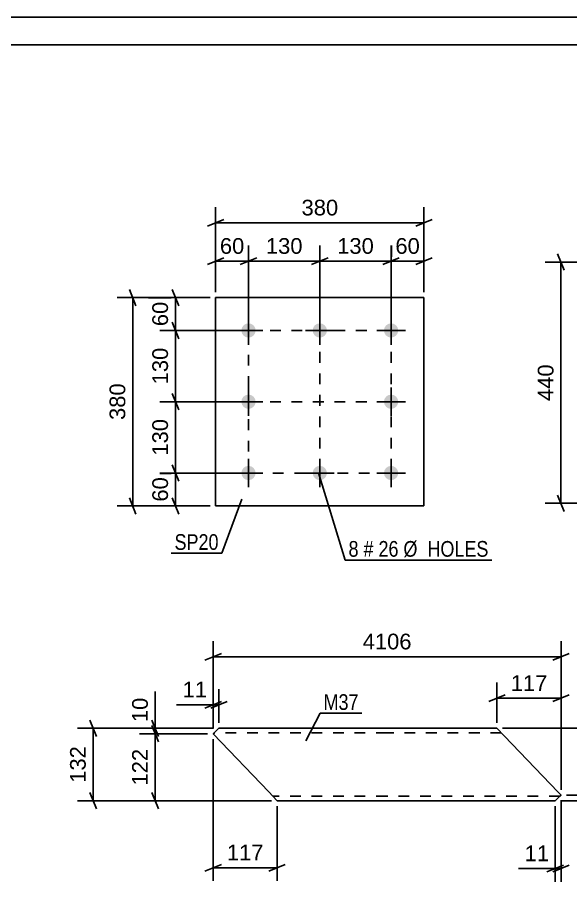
# Model space of a CAD drawing. Header units: millimetres. Extents: x 0 to 841, y 0 to 594.
# Drawn here: x 473 to 573.9, y 436.3 to 594 of the extents above; entities that cross this region are included whole.
import ezdxf

# ---------------------------------------------------------------- set-up
doc = ezdxf.new("R2010")
doc.units = ezdxf.units.MM
doc.linetypes.add('DXK_LINE_DOT2', pattern=[3.9198, 1.9599, -1.9599])
doc.styles.add('Arial', font='ARIAL.TTF', dxfattribs={"height": 0.2})
doc.styles.add('Arial Narrow', font='ARIALN.TTF', dxfattribs={"height": 0.2})

# ---------------------------------------------------------------- blocks, each defined once
blk = doc.blocks.new('Unknown-318884589-1127')
at = {"color": 5, "linetype": 'Continuous'}
for p, q in [((841, 594), (0, 594)), ((836, 589), (5, 589))]:
    blk.add_line(p, q, dxfattribs=at)
blk = doc.blocks.new('Part-318884589-1946 - 1930')
at = {"color": 2, "linetype": 'Continuous'}
for p, q in [((509.25, 463.84), (508.68, 463.32)), ((509.74, 464.31), (509.25, 463.84)), ((540.35, 464.31), (509.74, 464.31)), ((560.45, 464.31), (540.45, 464.31)), ((571.54, 452.71), (560.45, 464.31)), ((518.82, 452.71), (508.68, 463.32)), ((520.35, 451.11), (518.82, 452.71)), ((571.54, 452.71), (572.13, 452.1)), ((540.35, 451.11), (520.35, 451.11)), ((571.06, 451.11), (540.45, 451.11)), ((571.55, 451.58), (571.06, 451.11)), ((572.13, 452.1), (571.55, 451.58))]:
    blk.add_line(p, q, dxfattribs=at)
at = {"color": 7, "linetype": 'DXK_LINE_DOT2'}
for p, q in [((508.68, 463.32), (508.69, 463.31)), ((508.69, 463.31), (508.68, 463.32)), ((508.69, 463.31), (508.91, 463.51)), ((508.71, 463.32), (508.69, 463.31)), ((508.72, 463.28), (508.69, 463.31)), ((540.35, 463.51), (508.91, 463.51)), ((561.22, 463.51), (540.45, 463.51)), ((520.24, 451.23), (518.82, 452.71)), ((540.35, 451.91), (519.59, 451.91)), ((571.9, 451.91), (540.45, 451.91)), ((572.09, 452.15), (571.84, 452.41)), ((572.11, 452.12), (571.9, 451.91)), ((572.11, 452.12), (572.09, 452.15)), ((572.13, 452.1), (572.11, 452.12)), ((572.11, 452.12), (572.13, 452.1))]:
    blk.add_line(p, q, dxfattribs=at)
blk = doc.blocks.new('Bolt-318884589-1306 - 1257')
at = {"linetype": 'Continuous'}
for points in [[(515.14, 538.18, -1), (515.14, 535.58, -1)], [(528.14, 538.18, -1), (528.14, 535.58, -1)], [(541.14, 538.18, -1), (541.14, 535.58, -1)], [(515.14, 525.18, -1), (515.14, 522.58, -1)], [(541.14, 525.18, -1), (541.14, 522.58, -1)], [(515.14, 512.18, -1), (515.14, 509.58, -1)], [(528.14, 512.18, -1), (528.14, 509.58, -1)], [(541.14, 512.18, -1), (541.14, 509.58, -1)]]:
    blk.add_hatch(color=1, dxfattribs=at).paths.add_polyline_path(points)
at = {"color": 1, "linetype": 'Continuous'}
for p, q in [((515.14, 539.48), (515.14, 534.28)), ((528.14, 539.48), (528.14, 534.28)), ((541.14, 539.48), (541.14, 534.28)), ((512.54, 536.88), (517.74, 536.88)), ((525.54, 536.88), (530.74, 536.88)), ((538.54, 536.88), (543.74, 536.88)), ((515.14, 526.48), (515.14, 521.28)), ((541.14, 526.48), (541.14, 521.28)), ((512.54, 523.88), (517.74, 523.88)), ((538.54, 523.88), (543.74, 523.88)), ((515.14, 513.48), (515.14, 508.28)), ((528.14, 513.48), (528.14, 508.28)), ((541.14, 513.48), (541.14, 508.28)), ((512.54, 510.88), (517.74, 510.88)), ((525.54, 510.88), (530.74, 510.88)), ((538.54, 510.88), (543.74, 510.88))]:
    blk.add_line(p, q, dxfattribs=at)
blk = doc.blocks.new('Part-318884589-1273 - 1257')
at = {"color": 2, "linetype": 'Continuous'}
for p, q in [((509.14, 542.88), (509.14, 504.88)), ((509.14, 542.88), (547.14, 542.88)), ((547.14, 542.88), (547.14, 504.88)), ((547.14, 504.88), (509.14, 504.88))]:
    blk.add_line(p, q, dxfattribs=at)
at = {"color": 7, "linetype": 'DXK_LINE_DOT2'}
for p, q in [((509.14, 504.88), (509.14, 542.88)), ((547.14, 504.88), (547.14, 542.88))]:
    blk.add_line(p, q, dxfattribs=at)
blk = doc.blocks.new('Rectangle-318884589-1399 - 1257')
at = {"color": 1, "linetype": 'DXK_LINE_DOT2'}
blk.add_lwpolyline([(515.14, 536.88), (541.14, 536.88), (541.14, 510.88), (515.14, 510.88), (515.14, 536.88)], close=True, dxfattribs=at)
blk = doc.blocks.new('Line-318884589-1390 - 1257')
at = {"color": 1, "linetype": 'DXK_LINE_DOT2'}
blk.add_line((528.14, 536.88), (528.14, 510.88), dxfattribs=at)
blk = doc.blocks.new('Line-318884589-1380 - 1257')
at = {"color": 1, "linetype": 'DXK_LINE_DOT2'}
blk.add_line((515.14, 523.88), (541.14, 523.88), dxfattribs=at)
blk = doc.blocks.new('StraightDimension-318884589-5542 - 5459')
at = {"color": 7, "linetype": 'Continuous'}
for p, q in [((572.7, 547.85), (571.5, 550.85)), ((584.36, 549.35), (569.25, 549.35)), ((572.1, 505.35), (572.1, 549.35)), ((571.5, 506.85), (572.7, 503.85)), ((584.36, 505.35), (569.25, 505.35))]:
    blk.add_line(p, q, dxfattribs=at)
at = {"color": 0}
blk.add_wipeout([(571.35, 531.28), (567.15, 531.28), (567.15, 523.41), (571.35, 523.41)], dxfattribs=at)
at = {"color": 3, "style": 'Arial'}
blk.add_text('440', height=2.865, rotation=90.0002, dxfattribs=at).set_placement((570.75, 524.01))
blk = doc.blocks.new('StraightDimension-318884589-2022 - 1930')
at = {"color": 7, "linetype": 'Continuous'}
for p, q in [((487.41, 462.81), (486.21, 465.81)), ((508.74, 464.31), (483.96, 464.31)), ((486.81, 451.11), (486.81, 464.31)), ((486.21, 452.61), (487.41, 449.61)), ((519.36, 451.11), (483.96, 451.11))]:
    blk.add_line(p, q, dxfattribs=at)
at = {"color": 0}
blk.add_wipeout([(486.06, 461.65), (481.86, 461.65), (481.86, 453.78), (486.06, 453.78)], dxfattribs=at)
at = {"color": 3, "style": 'Arial'}
blk.add_text('132', height=2.865, rotation=90.0002, dxfattribs=at).set_placement((485.46, 454.38))
blk = doc.blocks.new('StraightDimension-318884589-1949 - 1930')
at = {"color": 7, "linetype": 'Continuous'}
for p, q in [((508.69, 464.31), (508.69, 480.21)), ((572.13, 453.1), (572.13, 480.21)), ((510.19, 477.96), (507.19, 476.76)), ((570.63, 476.76), (573.63, 477.96)), ((508.69, 477.36), (572.13, 477.36))]:
    blk.add_line(p, q, dxfattribs=at)
at = {"color": 0}
blk.add_wipeout([(545.46, 478.11), (545.46, 482.31), (535.36, 482.31), (535.36, 478.11)], dxfattribs=at)
at = {"color": 3, "style": 'Arial'}
blk.add_text('4106', height=2.865, dxfattribs=at).set_placement((535.96, 478.71))
blk = doc.blocks.new('StraightDimension-318884589-2004 - 1930')
at = {"color": 7, "linetype": 'Continuous'}
for p, q in [((508.69, 464.31), (508.69, 471.46)), ((509.74, 465.31), (509.74, 471.46)), ((507.19, 468.01), (510.19, 469.21)), ((511.24, 469.21), (508.24, 468.01)), ((508.69, 468.61), (509.74, 468.61))]:
    blk.add_line(p, q, dxfattribs=at)
at = {"color": 0}
blk.add_wipeout([(508.17, 469.36), (508.17, 473.56), (502.52, 473.56), (502.52, 469.36)], dxfattribs=at)
at = {"color": 7, "linetype": 'Continuous'}
blk.add_line((508.69, 468.61), (502, 468.61), dxfattribs=at)
blk.add_line((508.69, 468.61), (502, 468.61), dxfattribs=at)
at = {"color": 3, "style": 'Arial'}
blk.add_text('11', height=2.865, dxfattribs=at).set_placement((503.12, 469.96))
blk = doc.blocks.new('StraightDimension-318884589-1964 - 1930')
at = {"color": 7, "linetype": 'Continuous'}
for p, q in [((572.13, 451.1), (572.13, 436.33)), ((571.06, 450.11), (571.06, 436.33)), ((569.56, 438.13), (572.56, 439.33)), ((573.63, 439.33), (570.63, 438.13)), ((571.06, 438.73), (572.13, 438.73))]:
    blk.add_line(p, q, dxfattribs=at)
at = {"color": 0}
blk.add_wipeout([(570.54, 439.48), (570.54, 443.68), (564.89, 443.68), (564.89, 439.48)], dxfattribs=at)
at = {"color": 7, "linetype": 'Continuous'}
blk.add_line((571.06, 438.73), (564.37, 438.73), dxfattribs=at)
blk.add_line((571.06, 438.73), (564.37, 438.73), dxfattribs=at)
at = {"color": 3, "style": 'Arial'}
blk.add_text('11', height=2.865, dxfattribs=at).set_placement((565.49, 440.08))
blk = doc.blocks.new('StraightDimension-318884589-1975 - 1930')
at = {"color": 7, "linetype": 'Continuous'}
for p, q in [((508.69, 462.31), (508.69, 436.48)), ((520.35, 450.11), (520.35, 436.48)), ((507.19, 438.28), (510.19, 439.48)), ((508.69, 438.88), (520.35, 438.88)), ((521.85, 439.48), (518.85, 438.28))]:
    blk.add_line(p, q, dxfattribs=at)
at = {"color": 0}
blk.add_wipeout([(518.46, 439.63), (518.46, 443.83), (510.59, 443.83), (510.59, 439.63)], dxfattribs=at)
at = {"color": 3, "style": 'Arial'}
blk.add_text('117', height=2.865, dxfattribs=at).set_placement((511.19, 440.23))
blk = doc.blocks.new('StraightDimension-318884589-1993 - 1930')
at = {"color": 7, "linetype": 'Continuous'}
for p, q in [((560.45, 465.31), (560.45, 472.64)), ((572.13, 453.1), (572.13, 472.64)), ((558.95, 469.19), (561.95, 470.39)), ((573.63, 470.39), (570.63, 469.19)), ((560.45, 469.79), (572.13, 469.79))]:
    blk.add_line(p, q, dxfattribs=at)
at = {"color": 0}
blk.add_wipeout([(570.23, 470.54), (570.23, 474.74), (562.36, 474.74), (562.36, 470.54)], dxfattribs=at)
at = {"color": 3, "style": 'Arial'}
blk.add_text('117', height=2.865, dxfattribs=at).set_placement((562.96, 471.14))
blk = doc.blocks.new('StraightDimension-318884589-8304 - 1930')
at = {"color": 7, "linetype": 'Continuous'}
for p, q in [((591.69, 465.81), (592.89, 462.81)), ((561.45, 464.31), (594.69, 464.31)), ((592.29, 452.1), (592.29, 464.31)), ((592.89, 450.6), (591.69, 453.6)), ((573.13, 452.1), (594.69, 452.1))]:
    blk.add_line(p, q, dxfattribs=at)
at = {"color": 0}
blk.add_wipeout([(591.54, 462.14), (587.34, 462.14), (587.34, 454.27), (591.54, 454.27)], dxfattribs=at)
at = {"color": 3, "style": 'Arial'}
blk.add_text('122', height=2.865, rotation=90.0002, dxfattribs=at).set_placement((590.94, 454.87))
blk = doc.blocks.new('StraightDimension-318884589-8305 - 1930')
at = {"color": 7, "linetype": 'Continuous'}
for p, q in [((591.69, 453.6), (592.89, 450.6)), ((592.89, 449.61), (591.69, 452.61)), ((572.06, 451.11), (594.69, 451.11)), ((573.13, 452.1), (594.69, 452.1)), ((592.29, 451.11), (592.29, 452.1))]:
    blk.add_line(p, q, dxfattribs=at)
at = {"color": 0}
blk.add_wipeout([(591.54, 450.59), (587.34, 450.59), (587.34, 444.94), (591.54, 444.94)], dxfattribs=at)
at = {"color": 7, "linetype": 'Continuous'}
blk.add_line((592.29, 451.11), (592.29, 444.42), dxfattribs=at)
blk.add_line((592.29, 451.11), (592.29, 444.42), dxfattribs=at)
at = {"color": 3, "style": 'Arial'}
blk.add_text('10', height=2.865, rotation=90.0002, dxfattribs=at).set_placement((590.94, 445.54))
blk = doc.blocks.new('StraightDimension-318884589-11804 - 1930')
at = {"color": 7, "linetype": 'Continuous'}
for p, q in [((497.53, 465.81), (498.73, 462.81)), ((508.74, 464.31), (495.28, 464.31)), ((498.73, 461.82), (497.53, 464.82)), ((498.13, 463.32), (498.13, 464.31)), ((507.68, 463.32), (495.28, 463.32))]:
    blk.add_line(p, q, dxfattribs=at)
at = {"color": 0}
blk.add_wipeout([(497.38, 470.48), (493.18, 470.48), (493.18, 464.84), (497.38, 464.84)], dxfattribs=at)
at = {"color": 7, "linetype": 'Continuous'}
blk.add_line((498.13, 464.31), (498.13, 471.01), dxfattribs=at)
blk.add_line((498.13, 464.31), (498.13, 471.01), dxfattribs=at)
at = {"color": 3, "style": 'Arial'}
blk.add_text('10', height=2.865, rotation=90.0002, dxfattribs=at).set_placement((496.78, 465.44))
blk = doc.blocks.new('StraightDimension-318884589-11805 - 1930')
at = {"color": 7, "linetype": 'Continuous'}
for p, q in [((497.53, 464.82), (498.73, 461.82)), ((507.68, 463.32), (495.28, 463.32)), ((498.13, 451.11), (498.13, 463.32)), ((498.73, 449.61), (497.53, 452.61)), ((519.36, 451.11), (495.28, 451.11))]:
    blk.add_line(p, q, dxfattribs=at)
at = {"color": 0}
blk.add_wipeout([(497.38, 461.15), (493.18, 461.15), (493.18, 453.28), (497.38, 453.28)], dxfattribs=at)
at = {"color": 3, "style": 'Arial'}
blk.add_text('122', height=2.865, rotation=90.0002, dxfattribs=at).set_placement((496.78, 453.88))
blk = doc.blocks.new('StraightDimension-318884589-1370 - 1257')
at = {"color": 7, "linetype": 'Continuous'}
for p, q in [((509.14, 543.88), (509.14, 559.36)), ((547.14, 543.88), (547.14, 559.36)), ((510.64, 557.11), (507.64, 555.91)), ((545.64, 555.91), (548.64, 557.11)), ((509.14, 556.51), (547.14, 556.51))]:
    blk.add_line(p, q, dxfattribs=at)
at = {"color": 0}
blk.add_wipeout([(532.08, 557.26), (532.08, 561.46), (524.21, 561.46), (524.21, 557.26)], dxfattribs=at)
at = {"color": 3, "style": 'Arial'}
blk.add_text('380', height=2.865, dxfattribs=at).set_placement((524.81, 557.86))
blk = doc.blocks.new('StraightDimension-318884589-1312 - 1257')
at = {"color": 7, "linetype": 'Continuous'}
for p, q in [((514.14, 510.88), (498.96, 510.88)), ((501.21, 512.38), (502.41, 509.38)), ((501.81, 504.88), (501.81, 510.88)), ((502.41, 503.38), (501.21, 506.38)), ((508.14, 504.88), (498.96, 504.88))]:
    blk.add_line(p, q, dxfattribs=at)
at = {"color": 0}
blk.add_wipeout([(501.06, 510.71), (496.86, 510.71), (496.86, 505.06), (501.06, 505.06)], dxfattribs=at)
at = {"color": 3, "style": 'Arial'}
blk.add_text('60', height=2.865, rotation=90.0002, dxfattribs=at).set_placement((500.46, 505.66))
blk = doc.blocks.new('StraightDimension-318884589-1322 - 1257')
at = {"color": 7, "linetype": 'Continuous'}
for p, q in [((501.21, 544.38), (502.41, 541.38)), ((508.14, 542.88), (498.96, 542.88)), ((501.81, 536.88), (501.81, 542.88)), ((502.41, 535.38), (501.21, 538.38)), ((514.14, 536.88), (498.96, 536.88))]:
    blk.add_line(p, q, dxfattribs=at)
at = {"color": 0}
blk.add_wipeout([(501.06, 542.71), (496.86, 542.71), (496.86, 537.06), (501.06, 537.06)], dxfattribs=at)
at = {"color": 3, "style": 'Arial'}
blk.add_text('60', height=2.865, rotation=90.0002, dxfattribs=at).set_placement((500.46, 537.66))
blk = doc.blocks.new('StraightDimension-318884589-1334 - 1257')
at = {"color": 7, "linetype": 'Continuous'}
for p, q in [((494.62, 541.38), (493.42, 544.38)), ((508.14, 542.88), (491.17, 542.88)), ((494.02, 504.88), (494.02, 542.88)), ((493.42, 506.38), (494.62, 503.38)), ((508.14, 504.88), (491.17, 504.88))]:
    blk.add_line(p, q, dxfattribs=at)
at = {"color": 0}
blk.add_wipeout([(493.27, 527.82), (489.07, 527.82), (489.07, 519.95), (493.27, 519.95)], dxfattribs=at)
at = {"color": 3, "style": 'Arial'}
blk.add_text('380', height=2.865, rotation=90.0002, dxfattribs=at).set_placement((492.67, 520.55))
blk = doc.blocks.new('StraightDimension-318884589-1345 - 1257')
at = {"color": 7, "linetype": 'Continuous'}
for p, q in [((541.14, 537.88), (541.14, 552.36)), ((547.14, 543.88), (547.14, 552.36)), ((539.64, 548.91), (542.64, 550.11)), ((541.14, 549.51), (547.14, 549.51)), ((548.64, 550.11), (545.64, 548.91))]:
    blk.add_line(p, q, dxfattribs=at)
at = {"color": 0}
blk.add_wipeout([(546.97, 550.26), (546.97, 554.46), (541.32, 554.46), (541.32, 550.26)], dxfattribs=at)
at = {"color": 3, "style": 'Arial'}
blk.add_text('60', height=2.865, dxfattribs=at).set_placement((541.92, 550.86))
blk = doc.blocks.new('StraightDimension-318884589-1355 - 1257')
at = {"color": 7, "linetype": 'Continuous'}
for p, q in [((509.14, 543.88), (509.14, 552.36)), ((515.14, 537.88), (515.14, 552.36)), ((507.64, 548.91), (510.64, 550.11)), ((509.14, 549.51), (515.14, 549.51)), ((516.64, 550.11), (513.64, 548.91))]:
    blk.add_line(p, q, dxfattribs=at)
at = {"color": 0}
blk.add_wipeout([(514.97, 550.26), (514.97, 554.46), (509.32, 554.46), (509.32, 550.26)], dxfattribs=at)
at = {"color": 3, "style": 'Arial'}
blk.add_text('60', height=2.865, dxfattribs=at).set_placement((509.92, 550.86))
blk = doc.blocks.new('StraightDimension-318884589-7850 - 1257')
at = {"color": 7, "linetype": 'Continuous'}
for p, q in [((502.41, 522.38), (501.21, 525.38)), ((514.14, 523.88), (498.96, 523.88)), ((501.81, 510.88), (501.81, 523.88)), ((514.14, 510.88), (498.96, 510.88)), ((501.21, 512.38), (502.41, 509.38))]:
    blk.add_line(p, q, dxfattribs=at)
at = {"color": 0}
blk.add_wipeout([(501.06, 521.32), (496.86, 521.32), (496.86, 513.45), (501.06, 513.45)], dxfattribs=at)
at = {"color": 3, "style": 'Arial'}
blk.add_text('130', height=2.865, rotation=90.0002, dxfattribs=at).set_placement((500.46, 514.05))
blk = doc.blocks.new('StraightDimension-318884589-7852 - 1257')
at = {"color": 7, "linetype": 'Continuous'}
for p, q in [((502.41, 535.38), (501.21, 538.38)), ((514.14, 536.88), (498.96, 536.88)), ((501.81, 523.88), (501.81, 536.88)), ((501.21, 525.38), (502.41, 522.38)), ((514.14, 523.88), (498.96, 523.88))]:
    blk.add_line(p, q, dxfattribs=at)
at = {"color": 0}
blk.add_wipeout([(501.06, 534.32), (496.86, 534.32), (496.86, 526.45), (501.06, 526.45)], dxfattribs=at)
at = {"color": 3, "style": 'Arial'}
blk.add_text('130', height=2.865, rotation=90.0002, dxfattribs=at).set_placement((500.46, 527.05))
blk = doc.blocks.new('StraightDimension-318884589-7872 - 1257')
at = {"color": 7, "linetype": 'Continuous'}
for p, q in [((515.14, 537.88), (515.14, 552.36)), ((528.14, 537.88), (528.14, 552.36)), ((516.64, 550.11), (513.64, 548.91)), ((515.14, 549.51), (528.14, 549.51)), ((526.64, 548.91), (529.64, 550.11))]:
    blk.add_line(p, q, dxfattribs=at)
at = {"color": 0}
blk.add_wipeout([(525.58, 550.26), (525.58, 554.46), (517.71, 554.46), (517.71, 550.26)], dxfattribs=at)
at = {"color": 3, "style": 'Arial'}
blk.add_text('130', height=2.865, dxfattribs=at).set_placement((518.31, 550.86))
blk = doc.blocks.new('StraightDimension-318884589-7874 - 1257')
at = {"color": 7, "linetype": 'Continuous'}
for p, q in [((528.14, 537.88), (528.14, 552.36)), ((541.14, 537.88), (541.14, 552.36)), ((529.64, 550.11), (526.64, 548.91)), ((528.14, 549.51), (541.14, 549.51)), ((539.64, 548.91), (542.64, 550.11))]:
    blk.add_line(p, q, dxfattribs=at)
at = {"color": 0}
blk.add_wipeout([(538.58, 550.26), (538.58, 554.46), (530.71, 554.46), (530.71, 550.26)], dxfattribs=at)
at = {"color": 3, "style": 'Arial'}
blk.add_text('130', height=2.865, dxfattribs=at).set_placement((531.31, 550.86))
blk = doc.blocks.new('Mark-318884589-1942 - 1930')
at = {"color": 0}
blk.add_wipeout([(535.21, 467.67), (535.21, 470.67), (528.82, 470.67), (528.82, 467.67)], dxfattribs=at)
blk.add_wipeout([(535.21, 467.67), (535.21, 470.67), (528.82, 470.67), (528.82, 467.67)], dxfattribs=at)
at = {"color": 30, "linetype": 'Continuous'}
for p, q in [((525.59, 462.02), (528.22, 467.07)), ((528.22, 467.07), (535.81, 467.07))]:
    blk.add_line(p, q, dxfattribs=at)
at = {"color": 3, "style": 'Arial Narrow'}
blk.add_text('M37', height=2.863, dxfattribs=at).set_placement((528.82, 467.67))
blk = doc.blocks.new('Mark-318884589-1269 - 1257')
at = {"color": 0}
blk.add_wipeout([(509.69, 496.86), (509.69, 499.86), (501.65, 499.86), (501.65, 496.86)], dxfattribs=at)
blk.add_wipeout([(509.69, 496.86), (509.69, 499.86), (501.65, 499.86), (501.65, 496.86)], dxfattribs=at)
at = {"color": 30, "linetype": 'Continuous'}
for p in [(513.95, 506.12), (501.05, 496.26)]:
    blk.add_line(p, (510.29, 496.26), dxfattribs=at)
at = {"color": 3, "style": 'Arial Narrow'}
blk.add_text('SP20', height=2.863, dxfattribs=at).set_placement((501.65, 496.86))
blk = doc.blocks.new('Mark-318884589-1302 - 1257')
at = {"color": 0}
for points in [[(535.21, 495.61), (535.21, 498.61), (533.38, 498.61), (533.38, 495.61)], [(537.94, 495.61), (537.94, 498.61), (536.11, 498.61), (536.11, 495.61)], [(542.49, 495.61), (542.49, 498.61), (538.84, 498.61), (538.84, 495.61)], [(558.92, 495.61), (558.92, 498.61), (543.39, 498.61), (543.39, 495.61)]]:
    blk.add_wipeout(points, dxfattribs=at)
for points in [[(535.21, 495.61), (535.21, 498.61), (533.38, 498.61), (533.38, 495.61)], [(537.94, 495.61), (537.94, 498.61), (536.11, 498.61), (536.11, 495.61)], [(542.49, 495.61), (542.49, 498.61), (538.84, 498.61), (538.84, 495.61)], [(558.92, 495.61), (558.92, 498.61), (543.39, 498.61), (543.39, 495.61)]]:
    blk.add_wipeout(points, dxfattribs=at)
at = {"color": 7, "linetype": 'Continuous'}
for p, q in [((527.93, 510.93), (532.78, 495.01)), ((532.78, 495.01), (559.52, 495.01))]:
    blk.add_line(p, q, dxfattribs=at)
at = {"color": 3, "style": 'Arial Narrow'}
for s, height, p in [('8', 2.86, (533.38, 495.61)), ('#', 2.86, (536.11, 495.61)), ('26', 2.863, (538.84, 495.61)), ('Ø  HOLES', 2.863, (543.39, 495.61))]:
    blk.add_text(s, height=height, dxfattribs=at).set_placement(p)

msp = doc.modelspace()

# ---------------------------------------------------------------- block references
for name in ['Unknown-318884589-1127', 'Part-318884589-1273 - 1257', 'Bolt-318884589-1306 - 1257', 'Rectangle-318884589-1399 - 1257', 'Line-318884589-1390 - 1257', 'Line-318884589-1380 - 1257', 'Part-318884589-1946 - 1930']:
    msp.add_blockref(name, (0, 0))

# ---------------------------------------------------------------- next in the draw order: block references
for name in ['StraightDimension-318884589-1370 - 1257', 'StraightDimension-318884589-5542 - 5459', 'StraightDimension-318884589-1312 - 1257', 'Mark-318884589-1302 - 1257', 'StraightDimension-318884589-2022 - 1930', 'StraightDimension-318884589-1964 - 1930']:
    msp.add_blockref(name, (0, 0))

# ---------------------------------------------------------------- next in the draw order: block references
for name in ['StraightDimension-318884589-1345 - 1257', 'StraightDimension-318884589-1322 - 1257', 'StraightDimension-318884589-1949 - 1930']:
    msp.add_blockref(name, (0, 0))

# ---------------------------------------------------------------- next in the draw order: block references
for name in ['StraightDimension-318884589-1334 - 1257', 'StraightDimension-318884589-1993 - 1930', 'StraightDimension-318884589-2004 - 1930', 'Mark-318884589-1942 - 1930', 'StraightDimension-318884589-1975 - 1930']:
    msp.add_blockref(name, (0, 0))

# ---------------------------------------------------------------- next in the draw order: block references
for name in ['StraightDimension-318884589-1355 - 1257', 'StraightDimension-318884589-7850 - 1257', 'Mark-318884589-1269 - 1257', 'StraightDimension-318884589-11804 - 1930', 'StraightDimension-318884589-8304 - 1930']:
    msp.add_blockref(name, (0, 0))

# ---------------------------------------------------------------- next in the draw order: block references
for name in ['StraightDimension-318884589-7852 - 1257', 'StraightDimension-318884589-11805 - 1930', 'StraightDimension-318884589-8305 - 1930']:
    msp.add_blockref(name, (0, 0))

# ---------------------------------------------------------------- next in the draw order: block references
msp.add_blockref('StraightDimension-318884589-7872 - 1257', (0, 0))

# ---------------------------------------------------------------- next in the draw order: block references
msp.add_blockref('StraightDimension-318884589-7874 - 1257', (0, 0))

doc.saveas('drawing.dxf')
